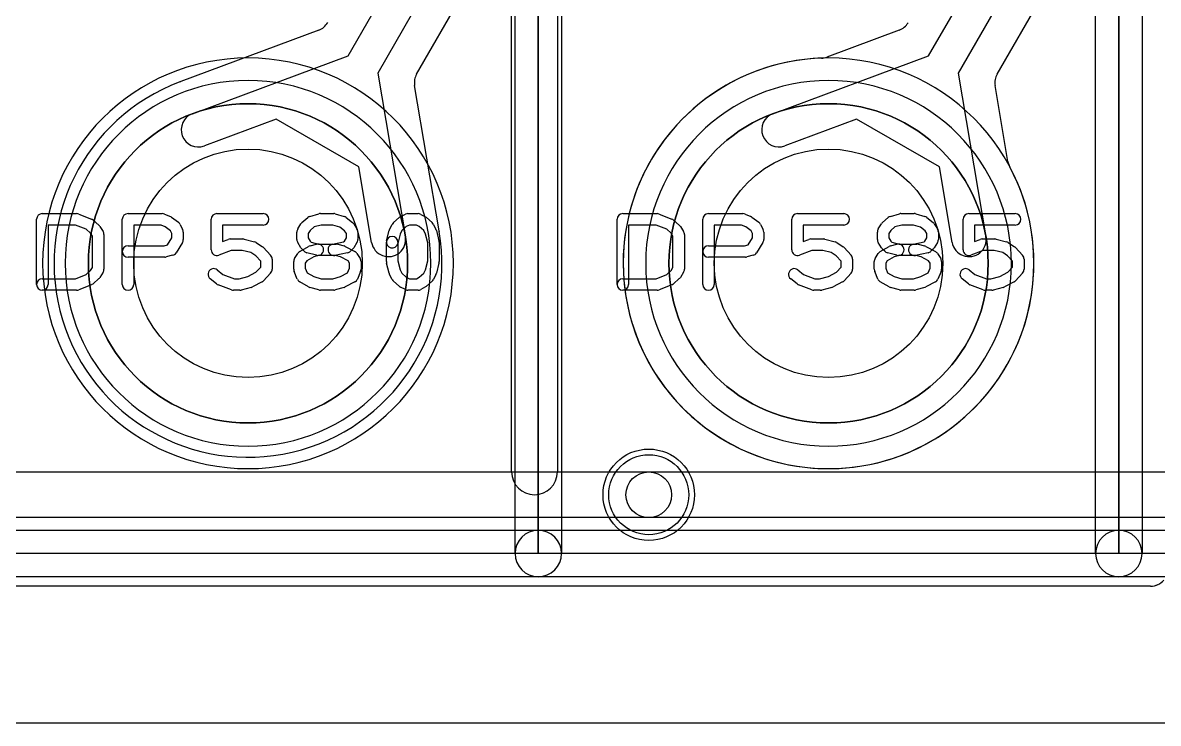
# Model space of a CAD drawing. Extents: x 0 to 20.5, y -0.5 to 20.
# Drawn here: x 10.261 to 15.229, y 0 to 3.066 of the extents above; entities that cross this region are included whole.
import ezdxf

# ---------------------------------------------------------------- set-up
doc = ezdxf.new("R2010")
doc.units = 0
for name, color, linetype in [('Hole', 1, 'CONTINUOUS'), ('L1', 3, 'CONTINUOUS'), ('L2', 3, 'CONTINUOUS'), ('L3', 3, 'CONTINUOUS'), ('L4', 3, 'CONTINUOUS'), ('Outline', 7, 'CONTINUOUS'), ('PartsArea-A', 111, 'CONTINUOUS'), ('PartsArea-B', 111, 'CONTINUOUS'), ('PartsSilk-A', 221, 'CONTINUOUS'), ('Resist-A', 2, 'CONTINUOUS'), ('Resist-B', 2, 'CONTINUOUS'), ('Silk-A', 140, 'CONTINUOUS')]:
    doc.layers.add(name, color=color, linetype=linetype)

msp = doc.modelspace()

# ---------------------------------------------------------------- linework, layer by layer
at = {"layer": 'Hole'}
for centre, radius in [((11.24649, 2.01283), 0.5), ((13.78649, 2.01283), 0.5), ((13, 1), 0.1)]:
    msp.add_circle(centre, radius, dxfattribs=at)
at = {"layer": 'L1'}
for p, q in [((14.52434, 2.84077), (14.81092, 3.33713)), ((14.22399, 2.9206), (14.38078, 3.19218)), ((14.51068, 3.11718), (14.35389, 2.84561)), ((14.09574, 3.03301), (13.77957, 2.91551)), ((13.54316, 2.66758), (14.22399, 2.9206)), ((14.35389, 2.84561), (14.47518, 2.12948)), ((14.57168, 2.45819), (14.51535, 2.79075)), ((13.90955, 2.64373), (13.59542, 2.52698)), ((14.27132, 2.43486), (13.90955, 2.64373)), ((14.32728, 2.10444), (14.27132, 2.43486)), ((15.19571, 0.6), (4.80429, 0.6)), ((15.22926, 0.60792), (15.22924, 0.60791))]:
    msp.add_line(p, q, dxfattribs=at)
for centre, radius in [((11.24649, 2.01283), 0.6985), ((13.78649, 2.01283), 0.6985), ((13, 1), 0.2)]:
    msp.add_circle(centre, radius, dxfattribs=at)
for centre, radius, start, end in [((14.06962, 3.10328), 0.07497, -69.60944, -30.00557), ((11.24649, 2.01283), 0.89854, 90, -90), ((11.24649, 2.01283), 0.89854, -90, 90), ((13.78649, 2.01283), 0.89854, 91.94522, 28.05636), ((13.75345, 2.98578), 0.07497, -88.05851, -69.60944), ((14.58927, 2.80327), 0.07497, 149.99163, -170.38691), ((13.56929, 2.59728), 0.075, 110.38974, -69.61291), ((14.6456, 2.47071), 0.07497, -170.38691, -151.9446), ((14.40123, 2.11696), 0.075, -170.39074, 9.61299), ((15.19571, 0.67497), 0.07498, -90, -63.43495)]:
    msp.add_arc(centre, radius, start, end, dxfattribs=at)
at = {"layer": 'L2'}
msp.add_line((15.19571, 0.6), (4.80429, 0.6), dxfattribs=at)
msp.add_circle((13, 1), 0.2, dxfattribs=at)
for centre, radius, start, end in [((11.24649, 2.01283), 0.80004, 90, -90), ((11.24649, 2.01283), 0.80004, -90, 90), ((13.78649, 2.01283), 0.80004, 90, -90), ((13.78649, 2.01283), 0.80004, -90, 90), ((15.19573, 0.67498), 0.07498, -90.01528, -40.00615)]:
    msp.add_arc(centre, radius, start, end, dxfattribs=at)
at = {"layer": 'L3'}
for p, q in [((11.98435, 2.84077), (12.26092, 3.31979)), ((11.68399, 2.9206), (11.83578, 3.18351)), ((11.96568, 3.10851), (11.81389, 2.8456)), ((11.55577, 3.03301), (10.95223, 2.80872)), ((11.00316, 2.66758), (11.68399, 2.9206)), ((11.81389, 2.8456), (11.93518, 2.12948)), ((12.08312, 2.15453), (11.97536, 2.79075)), ((11.36955, 2.64373), (11.05542, 2.52698)), ((11.73132, 2.43486), (11.36955, 2.64373)), ((11.78728, 2.10444), (11.73132, 2.43486)), ((15.19573, 0.6), (4.80427, 0.6))]:
    msp.add_line(p, q, dxfattribs=at)
for centre, radius in [((11.24649, 2.01283), 0.6985), ((13, 1), 0.2)]:
    msp.add_circle(centre, radius, dxfattribs=at)
for centre, radius, start, end in [((11.52965, 3.10328), 0.07497, -69.60944, -29.18748), ((12.04928, 2.80327), 0.07497, 149.99163, -170.38691), ((11.24649, 2.01283), 0.84854, 110.59848, 9.49451), ((10.92276, 2.87773), 0.07497, -70.35903, -70.3107), ((11.02384, 2.59524), 0.22506, 109.47915, 109.68773), ((10.92379, 2.8781), 0.07497, -70.52096, -68.53067), ((10.92475, 2.87847), 0.07497, -69.31694, -68.49663), ((13.78649, 2.01283), 0.80004, 90, -90), ((13.78649, 2.01283), 0.80004, -90, 90), ((11.02929, 2.59728), 0.075, 110.38974, -69.61291), ((11.86124, 2.11695), 0.22504, 9.24927, 9.613), ((12.15735, 2.16517), 0.07497, -170.75126, -170.5025), ((11.86123, 2.11696), 0.075, -170.39074, 9.61299), ((15.19573, 0.67497), 0.07497, -90, -40.0003)]:
    msp.add_arc(centre, radius, start, end, dxfattribs=at)
at = {"layer": 'L4'}
for p, q in [((15.19571, 0.6), (4.80429, 0.6)), ((15.22926, 0.60792), (15.22924, 0.60791))]:
    msp.add_line(p, q, dxfattribs=at)
for centre, radius in [((11.24649, 2.01283), 0.6985), ((13.78649, 2.01283), 0.6985), ((13, 1), 0.2)]:
    msp.add_circle(centre, radius, dxfattribs=at)
for centre, radius, start, end in [((11.24649, 2.01283), 0.89854, 90, -90), ((11.24649, 2.01283), 0.89854, -90, 90), ((13.78649, 2.01283), 0.89854, 90, -90), ((13.78649, 2.01283), 0.89854, -90, 90), ((15.19571, 0.67497), 0.07498, -90, -63.43495)]:
    msp.add_arc(centre, radius, start, end, dxfattribs=at)
at = {"layer": 'Outline'}
msp.add_line((15.625, 0), (4.375, 0), dxfattribs=at)
at = {"layer": 'PartsArea-A'}
for p, q in [((12.51649, 3.28283), (12.51649, 0.74283)), ((12.51649, 0.74283), (12.51649, 3.28283)), ((15.05649, 3.28283), (15.05649, 0.74283)), ((15.05649, 0.74283), (15.05649, 3.28283)), ((12.51649, 0.74283), (9.97649, 0.74283)), ((15.05649, 0.74283), (12.51649, 0.74283)), ((17.59649, 0.74283), (15.05649, 0.74283))]:
    msp.add_line(p, q, dxfattribs=at)
at = {"layer": 'PartsArea-B'}
for centre, start, end in [((11.24649, 2.01283), 0, 180), ((13.78649, 2.01283), 0, 180), ((11.24649, 2.01283), 180, 0), ((13.78649, 2.01283), 180, 0)]:
    msp.add_arc(centre, 0.6985, start, end, dxfattribs=at)
at = {"layer": 'PartsSilk-A'}
for p, q in [((12.41489, 0.74283), (12.41489, 3.28283)), ((12.61809, 3.28283), (12.61809, 0.74283)), ((12.61809, 3.28283), (12.61809, 0.74283)), ((14.95489, 0.74283), (14.95489, 3.28283)), ((15.15809, 3.28283), (15.15809, 0.74283)), ((15.15809, 3.28283), (15.15809, 0.74283)), ((12.41489, 0.74283), (12.41489, 3.18123)), ((14.95489, 0.74283), (14.95489, 3.18123)), ((10.32149, 1.92024), (10.32149, 2.20542)), ((10.34649, 2.23042), (10.49649, 2.23042)), ((10.50577, 2.22863), (10.56133, 2.20641)), ((10.56866, 2.20189), (10.59366, 2.17967)), ((10.69649, 1.92024), (10.69649, 2.20542)), ((10.72149, 2.23042), (10.87149, 2.23042)), ((10.88164, 2.22827), (10.90664, 2.21716)), ((10.91119, 2.21453), (10.94175, 2.19231)), ((11.08538, 2.07209), (11.08538, 2.20542)), ((11.11038, 2.23042), (11.31316, 2.23042)), ((11.48266, 2.19078), (11.50766, 2.213)), ((11.5174, 2.21835), (11.55629, 2.22946)), ((11.56316, 2.23042), (11.62149, 2.23042)), ((11.62836, 2.22946), (11.66725, 2.21835)), ((11.676, 2.21383), (11.70378, 2.19161)), ((11.88266, 2.19078), (11.90766, 2.213)), ((11.91309, 2.21667), (11.93531, 2.22778)), ((11.94649, 2.23042), (11.99093, 2.23042)), ((12.00333, 2.22713), (12.02278, 2.21602)), ((12.02699, 2.213), (12.05199, 2.19078)), ((12.86149, 1.92024), (12.86149, 2.20542)), ((12.88649, 2.23042), (13.03649, 2.23042)), ((13.04577, 2.22863), (13.10133, 2.20641)), ((13.10866, 2.20189), (13.13366, 2.17967)), ((13.23649, 1.92024), (13.23649, 2.20542)), ((13.26149, 2.23042), (13.41149, 2.23042)), ((13.42164, 2.22827), (13.44664, 2.21716)), ((13.45119, 2.21453), (13.48175, 2.19231)), ((13.62538, 2.07209), (13.62538, 2.20542)), ((13.65038, 2.23042), (13.85316, 2.23042)), ((14.02266, 2.19078), (14.04766, 2.213)), ((14.0574, 2.21835), (14.09629, 2.22946)), ((14.10316, 2.23042), (14.16149, 2.23042)), ((14.16836, 2.22946), (14.20725, 2.21835)), ((14.216, 2.21383), (14.24378, 2.19161)), ((14.37538, 2.07209), (14.37538, 2.20542)), ((14.40038, 2.23042), (14.60316, 2.23042)), ((10.49168, 2.18042), (10.37149, 2.18042)), ((10.37149, 2.18042), (10.37149, 1.92024)), ((10.53871, 2.16161), (10.49168, 2.18042)), ((10.55775, 2.14468), (10.53871, 2.16161)), ((10.56593, 2.13159), (10.55775, 2.14468)), ((10.59825, 2.17422), (10.61213, 2.152)), ((10.61593, 2.13876), (10.61593, 1.9869)), ((10.86619, 2.18042), (10.74649, 2.18042)), ((10.74649, 2.18042), (10.74649, 1.92024)), ((10.88392, 2.17254), (10.86619, 2.18042)), ((10.90742, 2.15546), (10.88392, 2.17254)), ((10.91316, 2.14397), (10.90742, 2.15546)), ((10.91316, 2.1237), (10.91316, 2.14397)), ((10.94941, 2.18327), (10.96052, 2.16105)), ((10.96316, 2.14987), (10.96316, 2.11653)), ((11.31316, 2.18042), (11.13538, 2.18042)), ((11.13538, 2.18042), (11.13538, 2.10837)), ((11.46038, 2.11653), (11.46038, 2.14987)), ((11.46418, 2.16312), (11.47807, 2.18534)), ((11.51856, 2.15579), (11.51038, 2.1427)), ((11.51038, 2.1427), (11.51038, 2.1237)), ((11.53662, 2.17184), (11.51856, 2.15579)), ((11.56666, 2.18042), (11.53662, 2.17184)), ((11.61799, 2.18042), (11.56666, 2.18042)), ((11.64869, 2.17165), (11.61799, 2.18042)), ((11.66922, 2.15523), (11.64869, 2.17165)), ((11.67705, 2.1427), (11.66922, 2.15523)), ((11.67705, 2.1237), (11.67705, 2.1427)), ((11.70936, 2.18534), (11.72325, 2.16312)), ((11.72705, 2.14987), (11.72705, 2.11653)), ((11.8528, 2.11148), (11.86391, 2.15593)), ((11.8658, 2.16105), (11.87691, 2.18327)), ((11.91175, 2.14114), (11.9013, 2.09936)), ((11.91948, 2.1566), (11.91175, 2.14114)), ((11.93841, 2.17343), (11.91948, 2.1566)), ((11.95239, 2.18042), (11.93841, 2.17343)), ((11.98429, 2.18042), (11.95239, 2.18042)), ((11.99572, 2.17389), (11.98429, 2.18042)), ((12.01517, 2.1566), (11.99572, 2.17389)), ((12.0229, 2.14114), (12.01517, 2.1566)), ((12.0326, 2.10234), (12.0229, 2.14114)), ((12.05774, 2.18327), (12.06885, 2.16105)), ((12.07074, 2.15593), (12.08185, 2.11148)), ((13.03168, 2.18042), (12.91149, 2.18042)), ((12.91149, 2.18042), (12.91149, 1.92024)), ((13.07871, 2.16161), (13.03168, 2.18042)), ((13.09775, 2.14468), (13.07871, 2.16161)), ((13.10593, 2.13159), (13.09775, 2.14468)), ((13.13825, 2.17422), (13.15213, 2.152)), ((13.15593, 2.13876), (13.15593, 1.9869)), ((13.40619, 2.18042), (13.28649, 2.18042)), ((13.28649, 2.18042), (13.28649, 1.92024)), ((13.42392, 2.17254), (13.40619, 2.18042)), ((13.44742, 2.15546), (13.42392, 2.17254)), ((13.45316, 2.14397), (13.44742, 2.15546)), ((13.45316, 2.1237), (13.45316, 2.14397)), ((13.48941, 2.18327), (13.50052, 2.16105)), ((13.50316, 2.14987), (13.50316, 2.11653)), ((13.85316, 2.18042), (13.67538, 2.18042)), ((13.67538, 2.18042), (13.67538, 2.10837)), ((14.00038, 2.11653), (14.00038, 2.14987)), ((14.00418, 2.16312), (14.01807, 2.18534)), ((14.05856, 2.15579), (14.05038, 2.1427)), ((14.05038, 2.1427), (14.05038, 2.1237)), ((14.07662, 2.17184), (14.05856, 2.15579)), ((14.10666, 2.18042), (14.07662, 2.17184)), ((14.15799, 2.18042), (14.10666, 2.18042)), ((14.18869, 2.17165), (14.15799, 2.18042)), ((14.20922, 2.15523), (14.18869, 2.17165)), ((14.21705, 2.1427), (14.20922, 2.15523)), ((14.21705, 2.1237), (14.21705, 2.1427)), ((14.24936, 2.18534), (14.26325, 2.16312)), ((14.26705, 2.14987), (14.26705, 2.11653)), ((14.60316, 2.18042), (14.42538, 2.18042)), ((14.42538, 2.18042), (14.42538, 2.10837)), ((10.56593, 1.99407), (10.56593, 2.13159)), ((10.72149, 2.08968), (10.87932, 2.08968)), ((10.87932, 2.08968), (10.89441, 2.0937)), ((10.89441, 2.0937), (10.91316, 2.1237)), ((10.95936, 2.10328), (10.93158, 2.05884)), ((11.13538, 2.10837), (11.15981, 2.11767)), ((11.16871, 2.11931), (11.22427, 2.11931)), ((11.23033, 2.11856), (11.27477, 2.10745)), ((11.28258, 2.104), (11.31036, 2.08548)), ((11.47807, 2.08106), (11.46418, 2.10328)), ((11.51038, 2.1237), (11.51896, 2.10998)), ((11.51783, 2.08884), (11.54561, 2.09625)), ((11.51896, 2.10998), (11.52331, 2.10563)), ((11.52331, 2.10563), (11.55533, 2.09709)), ((11.55533, 2.09709), (11.6326, 2.09709)), ((11.61659, 2.0966), (11.66473, 2.10623)), ((11.63904, 2.09625), (11.66682, 2.08884)), ((11.66473, 2.10623), (11.66847, 2.10998)), ((11.66847, 2.10998), (11.67705, 2.1237)), ((11.72325, 2.10328), (11.70936, 2.08106)), ((11.85205, 2.02024), (11.85205, 2.10542)), ((11.90205, 2.10542), (11.90205, 2.02332)), ((12.0326, 2.02332), (12.0326, 2.10234)), ((12.0826, 2.10542), (12.0826, 2.02024)), ((13.10593, 1.99407), (13.10593, 2.13159)), ((13.26149, 2.08968), (13.41932, 2.08968)), ((13.41932, 2.08968), (13.43441, 2.0937)), ((13.43441, 2.0937), (13.45316, 2.1237)), ((13.49936, 2.10328), (13.47158, 2.05884)), ((13.67538, 2.10837), (13.69981, 2.11767)), ((13.70871, 2.11931), (13.76427, 2.11931)), ((13.77033, 2.11856), (13.81477, 2.10745)), ((13.82258, 2.104), (13.85036, 2.08548)), ((14.01807, 2.08106), (14.00418, 2.10328)), ((14.05038, 2.1237), (14.05896, 2.10998)), ((14.05783, 2.08884), (14.08561, 2.09625)), ((14.05896, 2.10998), (14.06331, 2.10563)), ((14.06331, 2.10563), (14.09533, 2.09709)), ((14.09533, 2.09709), (14.1726, 2.09709)), ((14.15659, 2.0966), (14.20473, 2.10623)), ((14.17904, 2.09625), (14.20682, 2.08884)), ((14.20473, 2.10623), (14.20847, 2.10998)), ((14.20847, 2.10998), (14.21705, 2.1237)), ((14.26325, 2.10328), (14.24936, 2.08106)), ((14.42538, 2.10837), (14.44981, 2.11767)), ((14.45871, 2.11931), (14.51427, 2.11931)), ((14.52033, 2.11856), (14.56477, 2.10745)), ((14.57258, 2.104), (14.60036, 2.08548)), ((10.8826, 2.03968), (10.72149, 2.03968)), ((10.91682, 2.04793), (10.88904, 2.04052)), ((11.17331, 2.06931), (11.11928, 2.04873)), ((11.22119, 2.06931), (11.17331, 2.06931)), ((11.25845, 2.06), (11.22119, 2.06931)), ((11.28011, 2.04556), (11.25845, 2.06)), ((11.30205, 2.02162), (11.28011, 2.04556)), ((11.31492, 2.08158), (11.34548, 2.04825)), ((11.45029, 2.03349), (11.46418, 2.05571)), ((11.47298, 2.06417), (11.51187, 2.08639)), ((11.4927, 2.06552), (11.48159, 2.07663)), ((11.53385, 2.04136), (11.50324, 2.02387)), ((11.54561, 2.04793), (11.50394, 2.05904)), ((11.55849, 2.04793), (11.53385, 2.04136)), ((11.62932, 2.04709), (11.55205, 2.04709)), ((11.68195, 2.05869), (11.62639, 2.04758)), ((11.65116, 2.04127), (11.62932, 2.04709)), ((11.68439, 2.02355), (11.65116, 2.04127)), ((11.67214, 2.08674), (11.71381, 2.06452)), ((11.70584, 2.07663), (11.69473, 2.06552)), ((11.72325, 2.0557), (11.73713, 2.03348)), ((13.4226, 2.03968), (13.26149, 2.03968)), ((13.45682, 2.04793), (13.42904, 2.04052)), ((13.71331, 2.06931), (13.65928, 2.04873)), ((13.76119, 2.06931), (13.71331, 2.06931)), ((13.79845, 2.06), (13.76119, 2.06931)), ((13.82011, 2.04556), (13.79845, 2.06)), ((13.84205, 2.02162), (13.82011, 2.04556)), ((13.85492, 2.08158), (13.88548, 2.04825)), ((13.99029, 2.03349), (14.00418, 2.05571)), ((14.01298, 2.06417), (14.05187, 2.08639)), ((14.0327, 2.06552), (14.02159, 2.07663)), ((14.07385, 2.04136), (14.04324, 2.02387)), ((14.08561, 2.04793), (14.04394, 2.05904)), ((14.09849, 2.04793), (14.07385, 2.04136)), ((14.16932, 2.04709), (14.09205, 2.04709)), ((14.22195, 2.05869), (14.16639, 2.04758)), ((14.19116, 2.04127), (14.16932, 2.04709)), ((14.22439, 2.02355), (14.19116, 2.04127)), ((14.21214, 2.08674), (14.25381, 2.06452)), ((14.24584, 2.07663), (14.23473, 2.06552)), ((14.26325, 2.0557), (14.27713, 2.03348)), ((14.46331, 2.06931), (14.40928, 2.04873)), ((14.51119, 2.06931), (14.46331, 2.06931)), ((14.54845, 2.06), (14.51119, 2.06931)), ((14.57011, 2.04556), (14.54845, 2.06)), ((14.59205, 2.02162), (14.57011, 2.04556)), ((14.60492, 2.08158), (14.63548, 2.04825)), ((10.55775, 1.98098), (10.56593, 1.99407)), ((11.28095, 1.97362), (11.30205, 1.99663)), ((11.30205, 1.99663), (11.30205, 2.02162)), ((11.35205, 2.03135), (11.35205, 1.9869)), ((11.44649, 1.9869), (11.44649, 2.02024)), ((11.50324, 2.02387), (11.49649, 2.01307)), ((11.49649, 2.01307), (11.49649, 1.9919)), ((11.49649, 1.9919), (11.50518, 1.97105)), ((11.68241, 1.97143), (11.69093, 1.9919)), ((11.69093, 2.01307), (11.68439, 2.02355)), ((11.69093, 1.9919), (11.69093, 2.01307)), ((11.74093, 2.02024), (11.74093, 1.9869)), ((11.86391, 1.96973), (11.8528, 2.01418)), ((11.90205, 2.02332), (11.91175, 1.98452)), ((12.0229, 1.98452), (12.0326, 2.02332)), ((12.08185, 2.01418), (12.07074, 1.96973)), ((13.09775, 1.98098), (13.10593, 1.99407)), ((13.82095, 1.97362), (13.84205, 1.99663)), ((13.84205, 1.99663), (13.84205, 2.02162)), ((13.89205, 2.03135), (13.89205, 1.9869)), ((13.98649, 1.9869), (13.98649, 2.02024)), ((14.04324, 2.02387), (14.03649, 2.01307)), ((14.03649, 2.01307), (14.03649, 1.9919)), ((14.03649, 1.9919), (14.04518, 1.97105)), ((14.22241, 1.97143), (14.23093, 1.9919)), ((14.23093, 2.01307), (14.22439, 2.02355)), ((14.23093, 1.9919), (14.23093, 2.01307)), ((14.28093, 2.02024), (14.28093, 1.9869)), ((14.57095, 1.97362), (14.59205, 1.99663)), ((14.59205, 1.99663), (14.59205, 2.02162)), ((14.64205, 2.03135), (14.64205, 1.9869)), ((10.34649, 1.94524), (10.49168, 1.94524)), ((10.49168, 1.94524), (10.53871, 1.96405)), ((10.53871, 1.96405), (10.55775, 1.98098)), ((10.59366, 1.94599), (10.56866, 1.92377)), ((10.61213, 1.97366), (10.59825, 1.95144)), ((11.10865, 1.92294), (11.08087, 1.94516)), ((11.11211, 1.9842), (11.13683, 1.96443)), ((11.13683, 1.96443), (11.1872, 1.94524)), ((11.1872, 1.94524), (11.2073, 1.94524)), ((11.2073, 1.94524), (11.24577, 1.95486)), ((11.24577, 1.95486), (11.28095, 1.97362)), ((11.34548, 1.97), (11.31492, 1.93667)), ((11.4623, 1.94395), (11.44841, 1.97728)), ((11.50518, 1.97105), (11.53405, 1.95456)), ((11.53405, 1.95456), (11.56666, 1.94524)), ((11.56666, 1.94524), (11.61799, 1.94524)), ((11.61799, 1.94524), (11.65096, 1.95466)), ((11.65096, 1.95466), (11.68241, 1.97143)), ((11.73901, 1.97729), (11.72513, 1.94396)), ((11.87691, 1.94239), (11.8658, 1.96461)), ((11.91175, 1.98452), (11.91948, 1.96906)), ((11.91948, 1.96906), (11.93841, 1.95223)), ((11.93841, 1.95223), (11.95239, 1.94524)), ((11.95239, 1.94524), (11.98429, 1.94524)), ((11.98429, 1.94524), (11.99572, 1.95177)), ((11.99572, 1.95177), (12.01517, 1.96906)), ((12.01517, 1.96906), (12.0229, 1.98452)), ((12.06885, 1.96461), (12.05774, 1.94239)), ((12.88649, 1.94524), (13.03168, 1.94524)), ((13.03168, 1.94524), (13.07871, 1.96405)), ((13.07871, 1.96405), (13.09775, 1.98098)), ((13.13366, 1.94599), (13.10866, 1.92377)), ((13.15213, 1.97366), (13.13825, 1.95144)), ((13.64865, 1.92294), (13.62087, 1.94516)), ((13.65211, 1.9842), (13.67683, 1.96443)), ((13.67683, 1.96443), (13.7272, 1.94524)), ((13.7272, 1.94524), (13.7473, 1.94524)), ((13.7473, 1.94524), (13.78577, 1.95486)), ((13.78577, 1.95486), (13.82095, 1.97362)), ((13.88548, 1.97), (13.85492, 1.93667)), ((14.0023, 1.94395), (13.98841, 1.97728)), ((14.04518, 1.97105), (14.07405, 1.95456)), ((14.07405, 1.95456), (14.10666, 1.94524)), ((14.10666, 1.94524), (14.15799, 1.94524)), ((14.15799, 1.94524), (14.19096, 1.95466)), ((14.19096, 1.95466), (14.22241, 1.97143)), ((14.27901, 1.97729), (14.26513, 1.94396)), ((14.39865, 1.92294), (14.37087, 1.94516)), ((14.40211, 1.9842), (14.42683, 1.96443)), ((14.42683, 1.96443), (14.4772, 1.94524)), ((14.4772, 1.94524), (14.4973, 1.94524)), ((14.4973, 1.94524), (14.53577, 1.95486)), ((14.53577, 1.95486), (14.57095, 1.97362)), ((14.63548, 1.97), (14.60492, 1.93667)), ((10.49649, 1.89524), (10.34649, 1.89524)), ((10.56133, 1.91925), (10.50577, 1.89703)), ((11.1737, 1.89688), (11.11537, 1.9191)), ((11.21038, 1.89524), (11.1826, 1.89524)), ((11.26088, 1.9071), (11.21644, 1.89599)), ((11.30825, 1.93151), (11.26658, 1.90929)), ((11.51187, 1.90964), (11.47298, 1.93186)), ((11.55629, 1.8962), (11.5174, 1.90731)), ((11.62149, 1.89524), (11.56316, 1.89524)), ((11.66725, 1.90731), (11.62836, 1.8962)), ((11.71381, 1.93151), (11.67214, 1.90929)), ((11.90766, 1.91266), (11.88266, 1.93488)), ((11.93531, 1.89788), (11.91309, 1.90899)), ((11.99093, 1.89524), (11.94649, 1.89524)), ((12.02278, 1.90964), (12.00333, 1.89853)), ((12.05199, 1.93488), (12.02699, 1.91266)), ((13.03649, 1.89524), (12.88649, 1.89524)), ((13.10133, 1.91925), (13.04577, 1.89703)), ((13.7137, 1.89688), (13.65537, 1.9191)), ((13.75038, 1.89524), (13.7226, 1.89524)), ((13.80088, 1.9071), (13.75644, 1.89599)), ((13.84825, 1.93151), (13.80658, 1.90929)), ((14.05187, 1.90964), (14.01298, 1.93186)), ((14.09629, 1.8962), (14.0574, 1.90731)), ((14.16149, 1.89524), (14.10316, 1.89524)), ((14.20725, 1.90731), (14.16836, 1.8962)), ((14.25381, 1.93151), (14.21214, 1.90929)), ((14.4637, 1.89688), (14.40537, 1.9191)), ((14.50038, 1.89524), (14.4726, 1.89524)), ((14.55088, 1.9071), (14.50644, 1.89599)), ((14.59825, 1.93151), (14.55658, 1.90929)), ((9.97649, 0.84443), (12.51649, 0.84443)), ((12.51649, 0.84443), (15.05649, 0.84443)), ((15.05649, 0.84443), (17.59649, 0.84443)), ((12.51649, 0.64123), (9.97649, 0.64123)), ((15.05649, 0.64123), (12.51649, 0.64123)), ((17.59649, 0.64123), (15.05649, 0.64123))]:
    msp.add_line(p, q, dxfattribs=at)
for centre, radius, start, end in [((10.34649, 2.20542), 0.025, 90, 180), ((10.49649, 2.20542), 0.025, 68.2071, 90), ((10.55205, 2.1832), 0.025, 48.37217, 68.20215), ((10.72149, 2.20542), 0.025, 90, 180), ((10.87149, 2.20542), 0.025, 66.04914, 90), ((10.89649, 2.19431), 0.025, 53.98274, 66.03964), ((10.92705, 2.17209), 0.025, 26.56505, 53.97932), ((11.11038, 2.20542), 0.025, 90, 180), ((11.31316, 2.20542), 0.025, -90, 90), ((11.49927, 2.17209), 0.025, 131.62783, 147.99462), ((11.52427, 2.19431), 0.025, 105.94854, 131.62783), ((11.56316, 2.20542), 0.025, 90, 105.94854), ((11.62149, 2.20542), 0.025, 74.05146, 90), ((11.66038, 2.19431), 0.025, 51.33303, 74.05146), ((11.68816, 2.17209), 0.025, 32.00538, 51.33303), ((11.89927, 2.17209), 0.025, 131.62783, 153.43495), ((11.92427, 2.19431), 0.025, 116.56505, 131.62783), ((11.94649, 2.20542), 0.025, 90, 116.56505), ((11.99093, 2.20542), 0.025, 60.26649, 90), ((12.01038, 2.19431), 0.025, 48.37217, 60.26649), ((12.03538, 2.17209), 0.025, 26.56505, 48.37217), ((12.88649, 2.20542), 0.025, 90, 180), ((13.03649, 2.20542), 0.025, 68.2071, 90), ((13.09205, 2.1832), 0.025, 48.37217, 68.20215), ((13.26149, 2.20542), 0.025, 90, 180), ((13.41149, 2.20542), 0.025, 66.04914, 90), ((13.43649, 2.19431), 0.025, 53.98274, 66.03964), ((13.46705, 2.17209), 0.025, 26.56505, 53.97932), ((13.65038, 2.20542), 0.025, 90, 180), ((13.85316, 2.20542), 0.025, -90, 90), ((14.03927, 2.17209), 0.025, 131.62783, 147.99462), ((14.06427, 2.19431), 0.025, 105.94854, 131.62783), ((14.10316, 2.20542), 0.025, 90, 105.94854), ((14.16149, 2.20542), 0.025, 74.05146, 90), ((14.20038, 2.19431), 0.025, 51.33303, 74.05146), ((14.22816, 2.17209), 0.025, 32.00538, 51.33303), ((14.40038, 2.20542), 0.025, 90, 180), ((14.60316, 2.20542), 0.025, -90, 90), ((10.57705, 2.16098), 0.025, 31.98594, 48.36931), ((10.59093, 2.13876), 0.025, 0, 31.99147), ((10.93816, 2.14987), 0.025, 0, 26.56505), ((11.48538, 2.14987), 0.025, 147.99462, 180), ((11.70205, 2.14987), 0.025, 0, 32.00538), ((11.88816, 2.14987), 0.025, 153.43495, 165.96932), ((12.04649, 2.14987), 0.025, 14.03068, 26.56505), ((13.11705, 2.16098), 0.025, 31.98594, 48.36931), ((13.13093, 2.13876), 0.025, 0, 31.99147), ((13.47816, 2.14987), 0.025, 0, 26.56505), ((14.02538, 2.14987), 0.025, 147.99462, 180), ((14.24205, 2.14987), 0.025, 0, 32.00538), ((10.72149, 2.06468), 0.025, 90, -90), ((10.93816, 2.11653), 0.025, -32.00538, 0), ((11.16871, 2.09431), 0.025, 90, 110.85364), ((11.22427, 2.09431), 0.025, 75.96932, 90), ((11.26871, 2.0832), 0.025, 56.30358, 75.96376), ((11.48538, 2.11653), 0.025, 180, -147.99462), ((11.52427, 2.06468), 0.025, 104.92551, 119.74171), ((11.55205, 2.07209), 0.025, -75.07449, 104.93527), ((11.62149, 2.07209), 0.025, 101.30544, -78.69205), ((11.6326, 2.07209), 0.025, 75.07449, 90), ((11.66038, 2.06468), 0.025, 61.9383, 75.06473), ((11.70205, 2.11653), 0.025, -32.00538, 0), ((11.87705, 2.10542), 0.025, 0, 180), ((11.87705, 2.10542), 0.025, 165.96932, -14.03321), ((12.0576, 2.10542), 0.025, 0, 14.03068), ((13.26149, 2.06468), 0.025, 90, -90), ((13.47816, 2.11653), 0.025, -32.00538, 0), ((13.70871, 2.09431), 0.025, 90, 110.85364), ((13.76427, 2.09431), 0.025, 75.96932, 90), ((13.80871, 2.0832), 0.025, 56.30358, 75.96376), ((14.02538, 2.11653), 0.025, 180, -147.99462), ((14.06427, 2.06468), 0.025, 104.92551, 119.74171), ((14.09205, 2.07209), 0.025, -75.07449, 104.93527), ((14.16149, 2.07209), 0.025, 101.30544, -78.69205), ((14.1726, 2.07209), 0.025, 75.07449, 90), ((14.20038, 2.06468), 0.025, 61.9383, 75.06473), ((14.24205, 2.11653), 0.025, -32.00538, 0), ((14.45871, 2.09431), 0.025, 90, 110.85364), ((14.51427, 2.09431), 0.025, 75.96932, 90), ((14.55871, 2.0832), 0.025, 56.30358, 75.96376), ((10.8826, 2.06468), 0.025, -90, -75.06473), ((10.91038, 2.07209), 0.025, -75.07449, -32.01002), ((11.11038, 2.07209), 0.025, 180, -69.1435), ((11.29649, 2.06468), 0.025, 42.5203, 56.30993), ((11.32705, 2.03135), 0.025, 0, 42.51745), ((11.48538, 2.04246), 0.025, 119.73351, 147.98998), ((11.49927, 2.09431), 0.025, -147.99462, -135), ((11.51038, 2.0832), 0.025, -135, -104.92551), ((11.55205, 2.07209), 0.025, -104.92551, -90), ((11.67705, 2.0832), 0.025, -78.69456, -45), ((11.68816, 2.09431), 0.025, -45, -32.00538), ((11.70205, 2.04246), 0.025, 31.98594, 61.9318), ((13.4226, 2.06468), 0.025, -90, -75.06473), ((13.45038, 2.07209), 0.025, -75.07449, -32.01002), ((13.65038, 2.07209), 0.025, 180, -69.1435), ((13.83649, 2.06468), 0.025, 42.5203, 56.30993), ((13.86705, 2.03135), 0.025, 0, 42.51745), ((14.02538, 2.04246), 0.025, 119.73351, 147.98998), ((14.03927, 2.09431), 0.025, -147.99462, -135), ((14.05038, 2.0832), 0.025, -135, -104.92551), ((14.09205, 2.07209), 0.025, -104.92551, -90), ((14.21705, 2.0832), 0.025, -78.69456, -45), ((14.22816, 2.09431), 0.025, -45, -32.00538), ((14.24205, 2.04246), 0.025, 31.98594, 61.9318), ((14.40038, 2.07209), 0.025, 180, -69.1435), ((14.58649, 2.06468), 0.025, 42.5203, 56.30993), ((14.61705, 2.03135), 0.025, 0, 42.51745), ((11.09649, 1.96468), 0.025, 51.33303, -128.65478), ((11.47149, 2.02024), 0.025, 147.99462, 180), ((11.71593, 2.02024), 0.025, 0, 31.99147), ((11.87705, 2.02024), 0.025, 180, -165.96932), ((12.0576, 2.02024), 0.025, -14.03068, 0), ((13.63649, 1.96468), 0.025, 51.33303, -128.65478), ((14.01149, 2.02024), 0.025, 147.99462, 180), ((14.25593, 2.02024), 0.025, 0, 31.99147), ((14.38649, 1.96468), 0.025, 51.33303, -128.65478), ((10.34649, 1.92024), 0.025, 90, -90), ((10.57705, 1.96468), 0.025, -48.37217, -31.99147), ((10.59093, 1.9869), 0.025, -31.98594, 0), ((11.32705, 1.9869), 0.025, -42.5203, 0), ((11.47149, 1.9869), 0.025, 180, -157.37647), ((11.48538, 1.95357), 0.025, -157.37309, -119.74171), ((11.70205, 1.95357), 0.025, -61.9383, -22.60888), ((11.71593, 1.9869), 0.025, -22.60576, 0), ((11.88816, 1.97579), 0.025, -165.96932, -153.43495), ((11.89927, 1.95357), 0.025, -153.43495, -131.62783), ((12.03538, 1.95357), 0.025, -48.37217, -26.56505), ((12.04649, 1.97579), 0.025, -26.56505, -14.03068), ((12.88649, 1.92024), 0.025, 90, -90), ((13.11705, 1.96468), 0.025, -48.37217, -31.99147), ((13.13093, 1.9869), 0.025, -31.98594, 0), ((13.86705, 1.9869), 0.025, -42.5203, 0), ((14.01149, 1.9869), 0.025, 180, -157.37647), ((14.02538, 1.95357), 0.025, -157.37309, -119.74171), ((14.24205, 1.95357), 0.025, -61.9383, -22.60888), ((14.25593, 1.9869), 0.025, -22.60576, 0), ((14.61705, 1.9869), 0.025, -42.5203, 0), ((10.34649, 1.92024), 0.025, 180, 0), ((10.49649, 1.92024), 0.025, -90, -68.20215), ((10.55205, 1.94246), 0.025, -68.2071, -48.36931), ((10.72149, 1.92024), 0.025, 180, 0), ((11.12427, 1.94246), 0.025, -128.66697, -110.85364), ((11.1826, 1.92024), 0.025, -110.8565, -90), ((11.21038, 1.92024), 0.025, -90, -75.96376), ((11.25482, 1.93135), 0.025, -75.96932, -61.9318), ((11.29649, 1.95357), 0.025, -61.9383, -42.51745), ((11.52427, 1.93135), 0.025, -119.73351, -105.94345), ((11.56316, 1.92024), 0.025, -105.94854, -90), ((11.62149, 1.92024), 0.025, -90, -74.05655), ((11.66038, 1.93135), 0.025, -74.05146, -61.9318), ((11.92427, 1.93135), 0.025, -131.62783, -116.56505), ((11.94649, 1.92024), 0.025, -116.56505, -90), ((11.99093, 1.92024), 0.025, -90, -60.26649), ((12.01038, 1.93135), 0.025, -60.26649, -48.37217), ((12.88649, 1.92024), 0.025, 180, 0), ((13.03649, 1.92024), 0.025, -90, -68.20215), ((13.09205, 1.94246), 0.025, -68.2071, -48.36931), ((13.26149, 1.92024), 0.025, 180, 0), ((13.66427, 1.94246), 0.025, -128.66697, -110.85364), ((13.7226, 1.92024), 0.025, -110.8565, -90), ((13.75038, 1.92024), 0.025, -90, -75.96376), ((13.79482, 1.93135), 0.025, -75.96932, -61.9318), ((13.83649, 1.95357), 0.025, -61.9383, -42.51745), ((14.06427, 1.93135), 0.025, -119.73351, -105.94345), ((14.10316, 1.92024), 0.025, -105.94854, -90), ((14.16149, 1.92024), 0.025, -90, -74.05655), ((14.20038, 1.93135), 0.025, -74.05146, -61.9318), ((14.41427, 1.94246), 0.025, -128.66697, -110.85364), ((14.4726, 1.92024), 0.025, -110.8565, -90), ((14.50038, 1.92024), 0.025, -90, -75.96376), ((14.54482, 1.93135), 0.025, -75.96932, -61.9318), ((14.58649, 1.95357), 0.025, -61.9383, -42.51745), ((12.51649, 0.74283), 0.1016, 90, -90), ((12.51649, 0.74283), 0.1016, -90, 90), ((15.05649, 0.74283), 0.1016, 90, -90), ((15.05649, 0.74283), 0.1016, -90, 90), ((12.51649, 0.74283), 0.1016, 180, 0), ((12.51649, 0.74283), 0.1016, 180, 0), ((15.05649, 0.74283), 0.1016, 180, 0), ((15.05649, 0.74283), 0.1016, 180, 0)]:
    msp.add_arc(centre, radius, start, end, dxfattribs=at)
at = {"layer": 'Resist-A'}
for centre, radius in [((11.24649, 2.01283), 0.6985), ((13.78649, 2.01283), 0.6985), ((13, 1), 0.175)]:
    msp.add_circle(centre, radius, dxfattribs=at)
at = {"layer": 'Resist-B'}
for centre, radius in [((11.24649, 2.01283), 0.6985), ((13.78649, 2.01283), 0.6985), ((13, 1), 0.175)]:
    msp.add_circle(centre, radius, dxfattribs=at)
at = {"layer": 'Silk-A'}
for p, q in [((12.4, 1.1), (12.4, 13.2)), ((12.6, 13.2), (12.6, 1.1)), ((2.7, 1.1), (17.3, 1.1)), ((17.4, 0.9), (2.6, 0.9))]:
    msp.add_line(p, q, dxfattribs=at)
msp.add_arc((12.5, 1.1), 0.1, 180, 0, dxfattribs=at)

doc.saveas('drawing.dxf')
